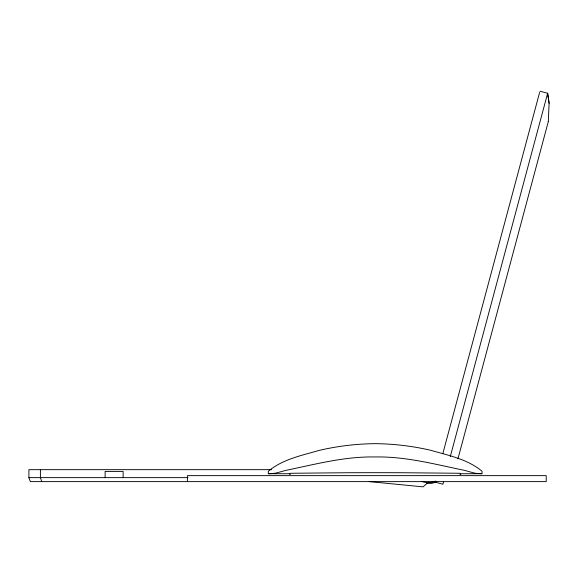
<?xml version="1.0" encoding="UTF-8"?>
<svg xmlns="http://www.w3.org/2000/svg" width="578" height="578" viewBox="0 0 578 578"><rect width="100%" height="100%" fill="white"/><g stroke="black" fill="none" stroke-linecap="round" stroke-linejoin="round"><path stroke-width="0.87" d="M548.32 121.546L549.1 103.231L547.641 93.275L539.939 91.208M442.835 453.6L539.606 92.458M443.514 481.871L442.885 484.212L435.183 482.146M450.305 456.533L547.655 93.224M549.1 103.231L547.641 93.275M457.935 458.86L548.334 121.503M428.414 482.204L423.06 486.842L369.277 481.619M435.631 481.062C431.289 483.107 426.123 482.998 421.651 481.38M436.18 481.987L431.744 483.353L426.831 483.374M269.008 473.729L272.794 473.476A28.055 4.581 -24.4 0 0 277.043 472.797L285.705 470.398C315.256 464.322 344.719 456.345 375.173 456.967C405.619 456.345 435.09 464.322 464.64 470.398L473.303 472.797A28.055 4.581 24.4 0 0 477.551 473.476L481.337 473.729M271.501 469.661L28.9 469.661L28.9 477.63L30.381 481.619L546.224 481.619L546.224 475.636L187.395 475.636L187.395 481.619M289.571 473.729L268.293 473.729L268.293 471.258C282.909 459.091 301.774 455.486 319.555 450.305C337.798 446.079 356.445 443.832 375.173 443.666C393.9 443.832 412.548 446.079 430.791 450.305C448.571 455.486 467.436 459.091 482.052 471.258L482.052 473.729L460.774 473.729M290.416 474.321L289.571 474.321L289.983 473.404A5.267 0.412 0 0 1 291.24 473.266L346.619 472.746A1522.192 318.998 0 0 1 403.726 472.746L459.105 473.259A5.267 0.412 0 0 1 460.326 473.396L460.774 474.321L459.965 474.321M28.9 477.63L187.98 477.63M41.739 481.619L40.409 477.63L40.409 469.661M123.121 477.63L123.121 471.41L105.124 471.41L105.124 477.63"/></g></svg>
